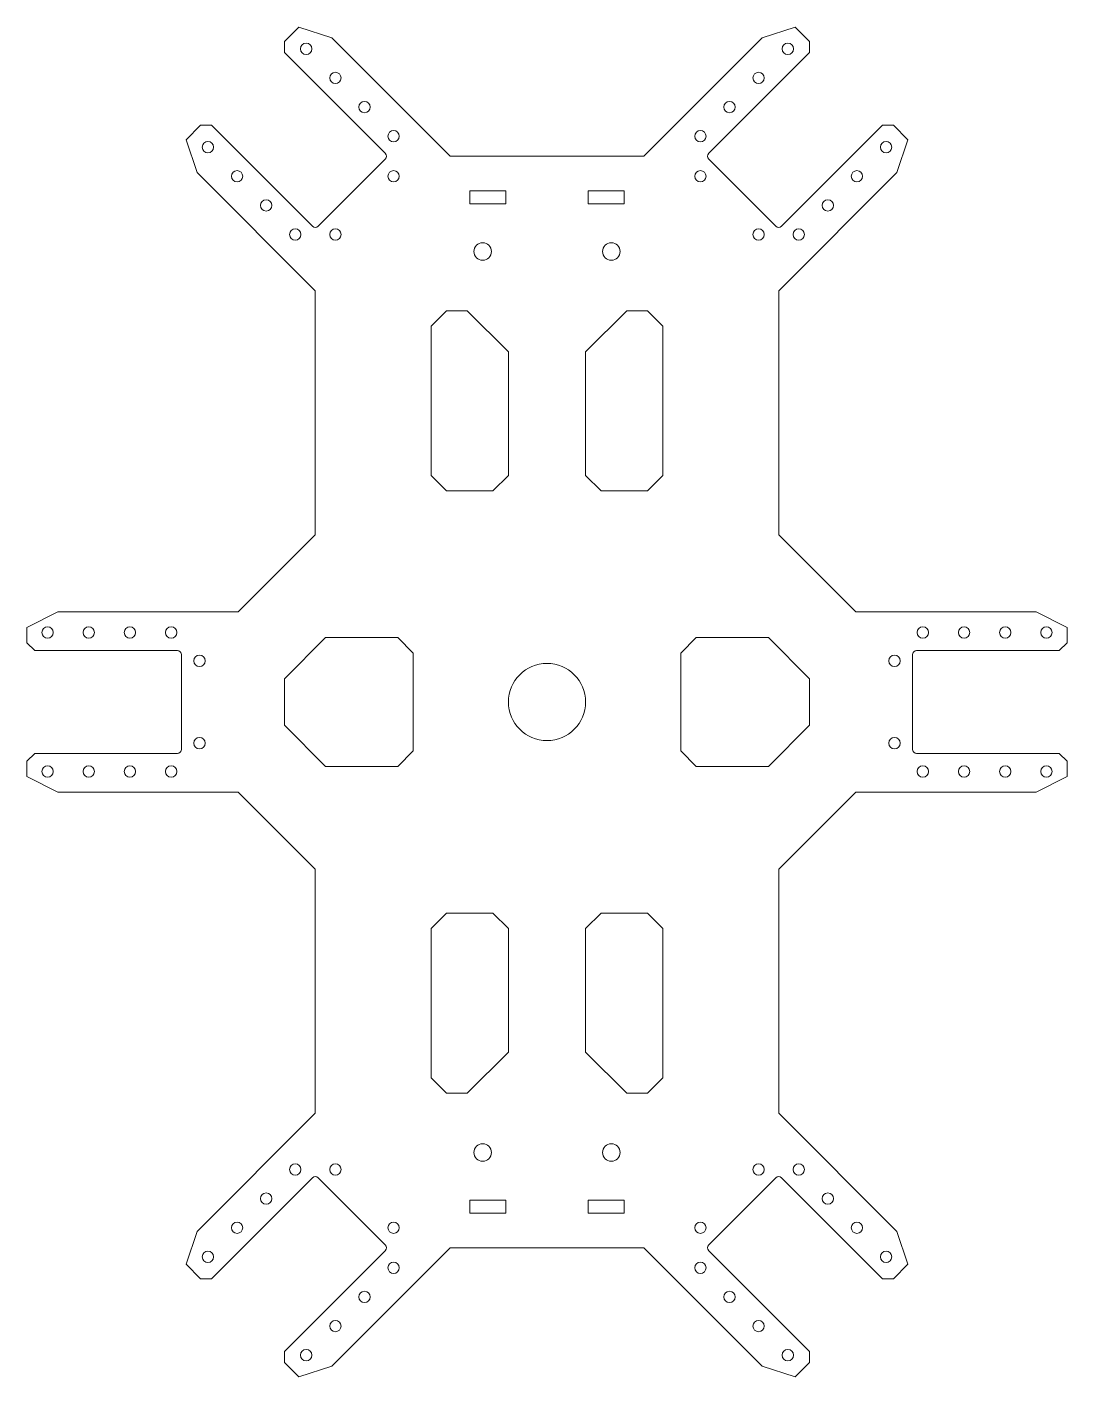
# Model space of a CAD drawing. Header units: millimetres. Extents: x -101 to 101, y -131 to 131.
import ezdxf

# ---------------------------------------------------------------- set-up
doc = ezdxf.new("R2010")
doc.units = ezdxf.units.MM

msp = doc.modelspace()

# ---------------------------------------------------------------- linework, layer by layer
at = {"color": 7, "linetype": 'Continuous', "lineweight": 15}
for p, q in [((-51.01, 128.27), (-48.18, 131.1)), ((-41.82, 128.98), (-48.18, 131.1)), ((41.82, 128.98), (48.18, 131.1)), ((51.01, 128.27), (48.18, 131.1)), ((-41.82, 128.98), (-18.84, 106)), ((41.82, 128.98), (18.84, 106)), ((-51.01, 128.27), (-51.01, 126.15)), ((-51.01, 126.15), (-31.42, 106.57)), ((51.01, 126.15), (31.42, 106.57)), ((51.01, 128.27), (51.01, 126.15)), ((-70.1, 109.18), (-67.27, 112.01)), ((-65.15, 112.01), (-67.27, 112.01)), ((-45.57, 92.42), (-65.15, 112.01)), ((45.57, 92.42), (65.15, 112.01)), ((65.15, 112.01), (67.27, 112.01)), ((70.1, 109.18), (67.27, 112.01)), ((-70.1, 109.18), (-67.98, 102.82)), ((70.1, 109.18), (67.98, 102.82)), ((-31.42, 105.43), (-44.43, 92.42)), ((18.84, 106), (-18.84, 106)), ((31.42, 105.43), (44.43, 92.42)), ((-67.98, 102.82), (-45, 79.84)), ((67.98, 102.82), (45, 79.84)), ((-15, 96.75), (-15, 99.25)), ((-8, 99.25), (-15, 99.25)), ((-8, 96.75), (-8, 99.25)), ((8, 96.75), (8, 99.25)), ((8, 99.25), (15, 99.25)), ((15, 96.75), (15, 99.25)), ((-8, 96.75), (-15, 96.75)), ((8, 96.75), (15, 96.75)), ((-45, 32.5), (-45, 79.84)), ((45, 32.5), (45, 79.84)), ((-22.5, 73), (-19.5, 76)), ((-19.5, 76), (-15.5, 76)), ((-15.5, 76), (-7.5, 68)), ((15.5, 76), (7.5, 68)), ((19.5, 76), (15.5, 76)), ((22.5, 73), (19.5, 76)), ((-22.5, 73), (-22.5, 44)), ((22.5, 73), (22.5, 44)), ((-7.5, 68), (-7.5, 44)), ((7.5, 68), (7.5, 44)), ((-22.5, 44), (-19.5, 41)), ((-10.5, 41), (-7.5, 44)), ((10.5, 41), (7.5, 44)), ((22.5, 44), (19.5, 41)), ((-19.5, 41), (-10.5, 41)), ((19.5, 41), (10.5, 41)), ((-45, 32.5), (-60, 17.5)), ((60, 17.5), (45, 32.5)), ((-95, 17.5), (-101, 14.5)), ((-95, 17.5), (-60, 17.5)), ((95, 17.5), (60, 17.5)), ((95, 17.5), (101, 14.5)), ((-101, 11.5), (-101, 14.5)), ((101, 11.5), (101, 14.5)), ((-101, 11.5), (-99.5, 10)), ((-51, 4.5), (-43, 12.5)), ((-43, 12.5), (-29, 12.5)), ((-29, 12.5), (-26, 9.5)), ((29, 12.5), (26, 9.5)), ((43, 12.5), (29, 12.5)), ((51, 4.5), (43, 12.5)), ((101, 11.5), (99.5, 10)), ((-99.5, 10), (-71.8, 10)), ((-71, 9.2), (-71, -9.2)), ((-26, 9.5), (-26, -9.5)), ((26, 9.5), (26, -9.5)), ((71, 9.2), (71, -9.2)), ((99.5, 10), (71.8, 10)), ((-51, 4.5), (-51, -4.5)), ((51, 4.5), (51, -4.5)), ((-51, -4.5), (-43, -12.5)), ((51, -4.5), (43, -12.5)), ((-99.5, -10), (-101, -11.5)), ((-99.5, -10), (-71.8, -10)), ((-29, -12.5), (-26, -9.5)), ((29, -12.5), (26, -9.5)), ((99.5, -10), (71.8, -10)), ((99.5, -10), (101, -11.5)), ((-101, -14.5), (-101, -11.5)), ((-43, -12.5), (-29, -12.5)), ((43, -12.5), (29, -12.5)), ((101, -14.5), (101, -11.5)), ((-101, -14.5), (-95, -17.5)), ((101, -14.5), (95, -17.5)), ((-95, -17.5), (-60, -17.5)), ((-60, -17.5), (-45, -32.5)), ((45, -32.5), (60, -17.5)), ((95, -17.5), (60, -17.5)), ((-45, -79.84), (-45, -32.5)), ((45, -79.84), (45, -32.5)), ((-22.5, -44), (-19.5, -41)), ((-19.5, -41), (-10.5, -41)), ((-10.5, -41), (-7.5, -44)), ((10.5, -41), (7.5, -44)), ((19.5, -41), (10.5, -41)), ((22.5, -44), (19.5, -41)), ((-22.5, -73), (-22.5, -44)), ((-7.5, -68), (-7.5, -44)), ((7.5, -68), (7.5, -44)), ((22.5, -73), (22.5, -44)), ((-15.5, -76), (-7.5, -68)), ((15.5, -76), (7.5, -68)), ((-22.5, -73), (-19.5, -76)), ((22.5, -73), (19.5, -76)), ((-19.5, -76), (-15.5, -76)), ((19.5, -76), (15.5, -76)), ((-67.98, -102.82), (-45, -79.84)), ((67.98, -102.82), (45, -79.84)), ((-45.57, -92.42), (-65.15, -112.01)), ((-31.42, -105.43), (-44.43, -92.42)), ((31.42, -105.43), (44.43, -92.42)), ((45.57, -92.42), (65.15, -112.01)), ((-8, -96.75), (-15, -96.75)), ((-15, -96.75), (-15, -99.25)), ((-8, -96.75), (-8, -99.25)), ((8, -96.75), (8, -99.25)), ((8, -96.75), (15, -96.75)), ((15, -96.75), (15, -99.25)), ((-8, -99.25), (-15, -99.25)), ((8, -99.25), (15, -99.25)), ((-70.1, -109.18), (-67.98, -102.82)), ((70.1, -109.18), (67.98, -102.82)), ((-51.01, -126.15), (-31.42, -106.57)), ((-41.82, -128.98), (-18.84, -106)), ((18.84, -106), (-18.84, -106)), ((41.82, -128.98), (18.84, -106)), ((51.01, -126.15), (31.42, -106.57)), ((-70.1, -109.18), (-67.27, -112.01)), ((70.1, -109.18), (67.27, -112.01)), ((-65.15, -112.01), (-67.27, -112.01)), ((65.15, -112.01), (67.27, -112.01)), ((-51.01, -128.27), (-51.01, -126.15)), ((-51.01, -128.27), (-48.18, -131.1)), ((51.01, -128.27), (48.18, -131.1)), ((51.01, -128.27), (51.01, -126.15)), ((-41.82, -128.98), (-48.18, -131.1)), ((41.82, -128.98), (48.18, -131.1))]:
    msp.add_line(p, q, dxfattribs=at)
for centre, radius in [((-46.77, 126.86), 1.1), ((46.77, 126.86), 1.1), ((-41.11, 121.2), 1.1), ((41.11, 121.2), 1.1), ((-35.45, 115.55), 1.1), ((35.45, 115.55), 1.1), ((-29.8, 109.89), 1.1), ((29.8, 109.89), 1.1), ((-65.86, 107.77), 1.1), ((65.86, 107.77), 1.1), ((-60.2, 102.11), 1.1), ((-29.8, 102.11), 1.1), ((29.8, 102.11), 1.1), ((60.2, 102.11), 1.1), ((-54.55, 96.45), 1.1), ((54.55, 96.45), 1.1), ((-48.89, 90.8), 1.1), ((-41.11, 90.8), 1.1), ((41.11, 90.8), 1.1), ((48.89, 90.8), 1.1), ((-12.5, 87.5), 1.7), ((12.5, 87.5), 1.7), ((-97, 13.5), 1.1), ((-89, 13.5), 1.1), ((-81, 13.5), 1.1), ((-73, 13.5), 1.1), ((73, 13.5), 1.1), ((81, 13.5), 1.1), ((89, 13.5), 1.1), ((97, 13.5), 1.1), ((-67.5, 8), 1.1), ((67.5, 8), 1.1), ((0, 0), 7.5), ((-67.5, -8), 1.1), ((67.5, -8), 1.1), ((-97, -13.5), 1.1), ((-89, -13.5), 1.1), ((-81, -13.5), 1.1), ((-73, -13.5), 1.1), ((73, -13.5), 1.1), ((81, -13.5), 1.1), ((89, -13.5), 1.1), ((97, -13.5), 1.1), ((-12.5, -87.5), 1.7), ((12.5, -87.5), 1.7), ((-48.89, -90.8), 1.1), ((-41.11, -90.8), 1.1), ((41.11, -90.8), 1.1), ((48.89, -90.8), 1.1), ((-54.55, -96.45), 1.1), ((54.55, -96.45), 1.1), ((-60.2, -102.11), 1.1), ((-29.8, -102.11), 1.1), ((29.8, -102.11), 1.1), ((60.2, -102.11), 1.1), ((-65.86, -107.77), 1.1), ((65.86, -107.77), 1.1), ((-29.8, -109.89), 1.1), ((29.8, -109.89), 1.1), ((-35.45, -115.55), 1.1), ((35.45, -115.55), 1.1), ((-41.11, -121.2), 1.1), ((41.11, -121.2), 1.1), ((-46.77, -126.86), 1.1), ((46.77, -126.86), 1.1)]:
    msp.add_circle(centre, radius, dxfattribs=at)
for centre, start, end in [((-31.99, 106), 315, 45), ((31.99, 106), 135, 225), ((-45, 92.99), 225, 315), ((45, 92.99), 225, 315), ((-71.8, 9.2), 0, 90), ((71.8, 9.2), 90, 180), ((-71.8, -9.2), 270, 0), ((71.8, -9.2), 180, 270), ((-45, -92.99), 45, 135), ((45, -92.99), 45, 135), ((-31.99, -106), 315, 45), ((31.99, -106), 135, 225)]:
    msp.add_arc(centre, 0.8, start, end, dxfattribs=at)

doc.saveas('drawing.dxf')
